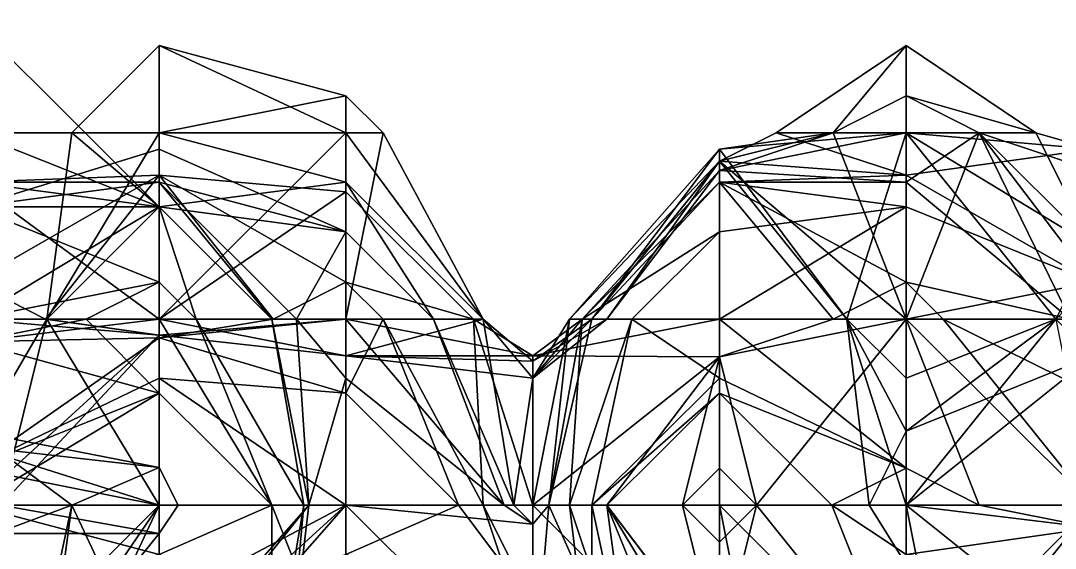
# Model space of a CAD drawing. Header units: metres. Extents: x 15 to 162, y 15 to 204.
# Drawn here: x 74.77 to 108.58, y 187.18 to 204.41 of the extents above; entities that cross this region are included whole.
import ezdxf

# ---------------------------------------------------------------- set-up
doc = ezdxf.new("R2010")
doc.units = ezdxf.units.M

msp = doc.modelspace()

# ---------------------------------------------------------------- linework, layer by layer
at = {"layer": 'fALFF_NINET_XXX_pre-post.nii', "color": 116, "linetype": 'CONTINUOUS'}
for points in [[(73.2, 200.75, 73.18605), (76.87441, 200.75, 76.741936), (73.2, 204.41438, 76.741936)], [(76.87441, 200.75, 76.741936), (73.2, 200.75, 80.29782), (73.2, 204.41438, 76.741936)], [(79.3, 200.75, 68.07352), (79.3, 203.59956, 70.83871), (76.442635, 200.75, 70.83871)], [(76.442635, 200.75, 70.83871), (79.3, 203.59956, 70.83871), (79.3, 200.75, 73.603905)], [(85.4, 200.75, 69.667435), (79.3, 203.59956, 70.83871), (79.3, 200.75, 68.07352)], [(85.4, 201.95702, 70.83871), (79.3, 203.59956, 70.83871), (85.4, 200.75, 69.667435)], [(85.4, 201.95702, 70.83871), (79.3, 200.75, 73.603905), (79.3, 203.59956, 70.83871)], [(101.317184, 200.75, 76.741936), (103.7, 203.59956, 82.645164), (99.458595, 200.75, 82.645164)], [(99.458595, 200.75, 82.645164), (103.7, 203.59956, 82.645164), (103.7, 200.75, 85.410355)], [(103.7, 201.95702, 76.741936), (103.7, 203.59956, 82.645164), (101.317184, 200.75, 76.741936)], [(103.7, 203.59956, 82.645164), (103.7, 201.95702, 76.741936), (107.94141, 200.75, 82.645164)], [(107.94141, 200.75, 82.645164), (103.7, 200.75, 85.410355), (103.7, 203.59956, 82.645164)], [(85.4, 200.75, 72.00999), (79.3, 200.75, 73.603905), (85.4, 201.95702, 70.83871)], [(86.61032, 200.75, 70.83871), (85.4, 201.95702, 70.83871), (85.4, 200.75, 69.667435)], [(86.61032, 200.75, 70.83871), (85.4, 200.75, 72.00999), (85.4, 201.95702, 70.83871)], [(103.7, 200.75, 63.764206), (103.7, 201.95702, 64.935486), (101.317184, 200.75, 64.935486)], [(101.317184, 200.75, 64.935486), (103.7, 201.95702, 64.935486), (103.7, 200.75, 66.10676)], [(103.7, 200.75, 75.570656), (103.7, 201.95702, 76.741936), (101.317184, 200.75, 76.741936)], [(106.08281, 200.75, 64.935486), (103.7, 201.95702, 64.935486), (103.7, 200.75, 63.764206)], [(106.08281, 200.75, 64.935486), (103.7, 200.75, 66.10676), (103.7, 201.95702, 64.935486)], [(106.08281, 200.75, 76.741936), (103.7, 201.95702, 76.741936), (103.7, 200.75, 75.570656)], [(107.94141, 200.75, 82.645164), (103.7, 201.95702, 76.741936), (106.08281, 200.75, 76.741936)], [(73.2, 200.75, 73.18605), (73.2, 194.66667, 72.71363), (79.3, 198.33104, 76.741936)], [(73.2, 200.75, 73.18605), (79.3, 198.33104, 76.741936), (76.87441, 200.75, 76.741936)], [(73.2, 200.75, 80.29782), (76.87441, 200.75, 76.741936), (79.3, 198.33104, 76.741936)], [(73.2, 200.75, 80.29782), (79.3, 198.33104, 76.741936), (73.2, 198.33104, 82.645164)], [(75.62559, 194.66667, 70.83871), (79.3, 200.75, 68.07352), (76.442635, 200.75, 70.83871)], [(75.62559, 194.66667, 70.83871), (79.3, 194.66667, 66.134575), (79.3, 200.75, 68.07352)], [(75.62559, 194.66667, 70.83871), (76.442635, 200.75, 70.83871), (79.3, 198.33104, 76.741936)], [(79.3, 200.75, 73.603905), (79.3, 198.33104, 76.741936), (76.442635, 200.75, 70.83871)], [(85.4, 194.66667, 66.496284), (85.4, 200.75, 69.667435), (79.3, 194.66667, 66.134575)], [(85.4, 200.75, 69.667435), (79.3, 200.75, 68.07352), (79.3, 194.66667, 66.134575)], [(79.3, 200.75, 73.603905), (85.4, 200.75, 72.00999), (85.4, 199.14159, 76.741936)], [(79.3, 198.33104, 76.741936), (79.3, 200.75, 73.603905), (85.4, 199.14159, 76.741936)], [(86.61032, 200.75, 70.83871), (85.4, 194.66667, 66.496284), (89.88718, 194.66667, 70.83871)], [(85.4, 200.75, 69.667435), (85.4, 194.66667, 66.496284), (86.61032, 200.75, 70.83871)], [(85.4, 200.75, 72.00999), (89.88718, 194.66667, 76.741936), (85.4, 199.14159, 76.741936)], [(85.4, 200.75, 72.00999), (86.61032, 200.75, 70.83871), (89.88718, 194.66667, 76.741936)], [(86.61032, 200.75, 70.83871), (89.88718, 194.66667, 70.83871), (89.88718, 194.66667, 76.741936)], [(103.7, 200.75, 63.764206), (101.317184, 200.75, 64.935486), (97.6, 199.51433, 64.935486)], [(103.7, 200.75, 63.764206), (97.6, 199.51433, 64.935486), (103.7, 199.14159, 59.032257)], [(101.317184, 200.75, 64.935486), (103.7, 194.66667, 69.66964), (97.6, 199.82324, 70.83871)], [(101.317184, 200.75, 64.935486), (97.6, 199.82324, 70.83871), (97.6, 199.51433, 64.935486)], [(101.76258, 194.66667, 70.83871), (103.7, 200.75, 75.570656), (97.6, 200.22041, 76.741936)], [(101.317184, 200.75, 76.741936), (97.6, 200.22041, 76.741936), (103.7, 200.75, 75.570656)], [(97.6, 199.82324, 82.645164), (97.6, 200.22041, 76.741936), (101.317184, 200.75, 76.741936)], [(99.458595, 200.75, 82.645164), (97.6, 199.82324, 82.645164), (101.317184, 200.75, 76.741936)], [(99.458595, 200.75, 82.645164), (103.7, 199.37239, 88.548386), (97.6, 199.82324, 82.645164)], [(99.458595, 200.75, 82.645164), (103.7, 200.75, 85.410355), (103.7, 199.37239, 88.548386)], [(101.317184, 200.75, 64.935486), (103.7, 200.75, 66.10676), (103.7, 194.66667, 69.66964)], [(101.76258, 194.66667, 70.83871), (103.7, 194.66667, 73.18605), (103.7, 200.75, 75.570656)], [(103.7, 199.14159, 59.032257), (106.08281, 200.75, 64.935486), (103.7, 200.75, 63.764206)], [(109.05656, 194.66667, 59.032257), (106.08281, 200.75, 64.935486), (103.7, 199.14159, 59.032257)], [(106.08281, 200.75, 64.935486), (109.8, 195.87369, 70.83871), (103.7, 194.66667, 69.66964)], [(106.08281, 200.75, 64.935486), (103.7, 194.66667, 69.66964), (103.7, 200.75, 66.10676)], [(108.58968, 194.66667, 70.83871), (103.7, 200.75, 75.570656), (103.7, 194.66667, 73.18605)], [(108.58968, 194.66667, 70.83871), (109.8, 197.04297, 76.741936), (103.7, 200.75, 75.570656)], [(109.8, 197.04297, 76.741936), (106.08281, 200.75, 76.741936), (103.7, 200.75, 75.570656)], [(103.7, 200.75, 85.410355), (107.94141, 200.75, 82.645164), (109.8, 200.22041, 82.645164)], [(103.7, 200.75, 85.410355), (109.8, 200.22041, 82.645164), (103.7, 199.37239, 88.548386)], [(109.05656, 194.66667, 59.032257), (109.8, 199.51433, 64.935486), (106.08281, 200.75, 64.935486)], [(106.08281, 200.75, 64.935486), (109.8, 199.51433, 64.935486), (109.8, 195.87369, 70.83871)], [(106.08281, 200.75, 76.741936), (109.8, 197.04297, 76.741936), (107.94141, 200.75, 82.645164)], [(109.8, 197.04297, 76.741936), (109.8, 200.22041, 82.645164), (107.94141, 200.75, 82.645164)], [(73.2, 198.33104, 82.645164), (79.3, 198.33104, 76.741936), (79.3, 200.22041, 82.645164)], [(79.3, 200.22041, 82.645164), (79.3, 199.14159, 88.548386), (73.2, 198.33104, 82.645164)], [(79.3, 198.33104, 76.741936), (85.4, 197.51624, 82.645164), (79.3, 200.22041, 82.645164)], [(79.3, 199.14159, 88.548386), (79.3, 200.22041, 82.645164), (85.4, 197.51624, 82.645164)], [(93.437416, 194.66667, 70.83871), (97.6, 200.22041, 76.741936), (92.70804, 194.66667, 76.741936)], [(97.6, 200.22041, 76.741936), (97.6, 199.82324, 82.645164), (92.70804, 194.66667, 76.741936)], [(97.6, 199.82324, 70.83871), (97.6, 200.22041, 76.741936), (93.437416, 194.66667, 70.83871)], [(101.76258, 194.66667, 70.83871), (97.6, 200.22041, 76.741936), (97.6, 199.82324, 70.83871)], [(103.7, 199.37239, 88.548386), (109.8, 200.22041, 82.645164), (109.8, 195.87369, 88.548386)], [(92.70804, 194.66667, 76.741936), (97.6, 199.82324, 82.645164), (93.437416, 194.66667, 82.645164)], [(93.92559, 194.66667, 64.935486), (97.6, 199.82324, 70.83871), (93.437416, 194.66667, 70.83871)], [(97.6, 199.82324, 82.645164), (97.6, 199.14159, 88.548386), (93.437416, 194.66667, 82.645164)], [(97.6, 199.51433, 64.935486), (97.6, 199.82324, 70.83871), (93.92559, 194.66667, 64.935486)], [(97.6, 199.82324, 70.83871), (103.7, 194.66667, 69.66964), (101.76258, 194.66667, 70.83871)], [(97.6, 199.82324, 82.645164), (103.7, 199.37239, 88.548386), (97.6, 199.14159, 88.548386)], [(93.11282, 194.66667, 59.032257), (97.6, 199.51433, 64.935486), (93.92559, 194.66667, 64.935486)], [(97.6, 199.14159, 59.032257), (97.6, 199.51433, 64.935486), (93.11282, 194.66667, 59.032257)], [(103.7, 199.14159, 59.032257), (97.6, 199.51433, 64.935486), (97.6, 199.14159, 59.032257)], [(79.3, 199.37239, 59.032257), (73.2, 199.14159, 59.032257), (79.3, 194.66667, 53.72858)], [(75.58281, 194.66667, 64.935486), (73.2, 195.87369, 64.935486), (79.3, 199.37239, 59.032257)], [(73.2, 195.87369, 64.935486), (73.2, 199.14159, 59.032257), (79.3, 199.37239, 59.032257)], [(79.3, 194.66667, 53.72858), (73.2, 199.14159, 59.032257), (73.2, 194.66667, 53.848488)], [(73.2, 198.33104, 82.645164), (79.3, 199.14159, 88.548386), (73.2, 199.14159, 88.548386)], [(79.3, 199.14159, 88.548386), (79.3, 198.33104, 94.451614), (73.2, 199.14159, 88.548386)], [(73.2, 199.14159, 88.548386), (79.3, 198.33104, 94.451614), (73.2, 198.33104, 94.451614)], [(75.58281, 194.66667, 64.935486), (79.3, 199.37239, 59.032257), (79.3, 194.66667, 64.33594)], [(83.01719, 194.66667, 53.129032), (79.3, 199.37239, 59.032257), (79.3, 194.66667, 53.72858)], [(83.01719, 194.66667, 53.129032), (85.4, 195.87369, 53.129032), (79.3, 199.37239, 59.032257)], [(85.4, 195.87369, 53.129032), (85.4, 198.81786, 59.032257), (79.3, 199.37239, 59.032257)], [(85.4, 198.81786, 59.032257), (79.3, 194.66667, 64.33594), (79.3, 199.37239, 59.032257)], [(85.4, 199.14159, 76.741936), (85.4, 197.51624, 82.645164), (79.3, 198.33104, 76.741936)], [(83.78718, 194.66667, 88.548386), (79.3, 199.14159, 88.548386), (85.4, 197.51624, 82.645164)], [(82.97441, 194.66667, 94.451614), (79.3, 199.14159, 88.548386), (83.78718, 194.66667, 88.548386)], [(79.3, 198.33104, 94.451614), (79.3, 199.14159, 88.548386), (82.97441, 194.66667, 94.451614)], [(88.25737, 194.66667, 82.645164), (85.4, 199.14159, 76.741936), (89.88718, 194.66667, 76.741936)], [(85.4, 197.51624, 82.645164), (85.4, 199.14159, 76.741936), (88.25737, 194.66667, 82.645164)], [(97.6, 194.66667, 53.848488), (97.6, 199.14159, 59.032257), (93.11282, 194.66667, 59.032257)], [(93.437416, 194.66667, 82.645164), (97.6, 199.14159, 88.548386), (93.11282, 194.66667, 88.548386)], [(97.6, 199.14159, 88.548386), (97.6, 197.51624, 94.451614), (93.11282, 194.66667, 88.548386)], [(103.7, 199.37239, 88.548386), (103.7, 198.33104, 94.451614), (97.6, 199.14159, 88.548386)], [(101.317184, 194.66667, 53.129032), (97.6, 199.14159, 59.032257), (97.6, 194.66667, 53.848488)], [(101.317184, 194.66667, 53.129032), (103.7, 195.87369, 53.129032), (97.6, 199.14159, 59.032257)], [(103.7, 195.87369, 53.129032), (103.7, 199.14159, 59.032257), (97.6, 199.14159, 59.032257)], [(97.6, 199.14159, 88.548386), (103.7, 198.33104, 94.451614), (97.6, 197.51624, 94.451614)], [(109.8, 195.87369, 88.548386), (109.8, 195.87369, 94.451614), (103.7, 199.37239, 88.548386)], [(103.7, 199.37239, 88.548386), (109.8, 195.87369, 94.451614), (103.7, 198.33104, 94.451614)], [(103.7, 199.14159, 59.032257), (103.7, 195.87369, 53.129032), (109.05656, 194.66667, 59.032257)], [(85.4, 194.66667, 63.060562), (79.3, 194.66667, 64.33594), (85.4, 198.81786, 59.032257)], [(85.4, 198.81786, 59.032257), (85.4, 195.87369, 53.129032), (89.562584, 194.66667, 59.032257)], [(89.562584, 194.66667, 59.032257), (85.4, 194.66667, 63.060562), (85.4, 198.81786, 59.032257)], [(73.2, 194.66667, 72.71363), (75.62559, 194.66667, 70.83871), (79.3, 198.33104, 76.741936)], [(73.2, 194.66667, 99.15575), (73.2, 198.33104, 94.451614), (79.3, 195.87369, 100.354836)], [(73.2, 198.33104, 94.451614), (79.3, 198.33104, 94.451614), (79.3, 195.87369, 100.354836)], [(80.510315, 194.66667, 100.354836), (79.3, 198.33104, 94.451614), (82.97441, 194.66667, 94.451614)], [(79.3, 195.87369, 100.354836), (79.3, 198.33104, 94.451614), (80.510315, 194.66667, 100.354836)], [(103.7, 198.33104, 94.451614), (97.6, 194.66667, 97.21681), (97.6, 197.51624, 94.451614)], [(103.7, 194.66667, 98.00749), (97.6, 194.66667, 97.21681), (103.7, 198.33104, 94.451614)], [(109.8, 195.87369, 94.451614), (103.7, 194.66667, 98.00749), (103.7, 198.33104, 94.451614)], [(83.78718, 194.66667, 88.548386), (85.4, 197.51624, 82.645164), (85.4, 194.66667, 85.410355)], [(88.25737, 194.66667, 82.645164), (85.4, 194.66667, 85.410355), (85.4, 197.51624, 82.645164)], [(93.11282, 194.66667, 88.548386), (97.6, 197.51624, 94.451614), (94.74263, 194.66667, 94.451614)], [(94.74263, 194.66667, 94.451614), (97.6, 197.51624, 94.451614), (97.6, 194.66667, 97.21681)], [(75.58281, 194.66667, 64.935486), (73.2, 194.66667, 66.10676), (73.2, 195.87369, 64.935486)], [(73.2, 194.66667, 99.15575), (79.3, 195.87369, 100.354836), (76.91719, 194.66667, 100.354836)], [(76.91719, 194.66667, 100.354836), (79.3, 195.87369, 100.354836), (79.3, 194.66667, 101.52611)], [(80.510315, 194.66667, 100.354836), (79.3, 194.66667, 101.52611), (79.3, 195.87369, 100.354836)], [(85.4, 194.66667, 51.957756), (85.4, 195.87369, 53.129032), (83.01719, 194.66667, 53.129032)], [(86.61032, 194.66667, 53.129032), (85.4, 195.87369, 53.129032), (85.4, 194.66667, 51.957756)], [(89.562584, 194.66667, 59.032257), (85.4, 195.87369, 53.129032), (86.61032, 194.66667, 53.129032)], [(103.7, 194.66667, 51.957756), (103.7, 195.87369, 53.129032), (101.317184, 194.66667, 53.129032)], [(104.91032, 194.66667, 53.129032), (103.7, 195.87369, 53.129032), (103.7, 194.66667, 51.957756)], [(109.05656, 194.66667, 59.032257), (103.7, 195.87369, 53.129032), (104.91032, 194.66667, 53.129032)], [(108.58968, 194.66667, 70.83871), (103.7, 194.66667, 69.66964), (109.8, 195.87369, 70.83871)], [(109.8, 194.66667, 95.62289), (103.7, 194.66667, 98.00749), (109.8, 195.87369, 94.451614)], [(73.2, 193.92526, 53.129032), (79.3, 194.04883, 53.129032), (79.3, 194.66667, 53.72858)], [(73.2, 194.66667, 53.848488), (73.2, 193.92526, 53.129032), (79.3, 194.66667, 53.72858)], [(75.58281, 194.66667, 64.935486), (79.3, 194.13708, 64.935486), (73.2, 194.66667, 66.10676)], [(73.2, 188.58333, 69.04007), (73.2, 194.66667, 66.10676), (79.3, 194.13708, 64.935486)], [(79.3, 188.58333, 75.84261), (75.62559, 194.66667, 70.83871), (73.2, 190.51546, 76.741936)], [(75.62559, 194.66667, 70.83871), (73.2, 194.66667, 72.71363), (73.2, 190.51546, 76.741936)], [(73.2, 193.92526, 100.354836), (73.2, 194.66667, 99.15575), (76.91719, 194.66667, 100.354836)], [(76.91719, 194.66667, 100.354836), (79.3, 192.2477, 106.258064), (73.2, 193.92526, 100.354836)], [(75.62559, 194.66667, 70.83871), (74.129295, 188.58333, 70.83871), (79.3, 194.13708, 64.935486)], [(79.3, 188.58333, 75.84261), (74.129295, 188.58333, 70.83871), (75.62559, 194.66667, 70.83871)], [(79.3, 194.66667, 64.33594), (79.3, 194.13708, 64.935486), (75.58281, 194.66667, 64.935486)], [(75.62559, 194.66667, 70.83871), (79.3, 194.13708, 64.935486), (79.3, 194.66667, 66.134575)], [(76.91719, 194.66667, 100.354836), (79.3, 194.66667, 101.52611), (79.3, 192.2477, 106.258064)], [(85.4, 194.66667, 51.957756), (83.01719, 194.66667, 53.129032), (79.3, 194.04883, 53.129032)], [(85.4, 194.66667, 51.957756), (79.3, 194.04883, 53.129032), (85.4, 192.2477, 47.225807)], [(79.3, 194.04883, 53.129032), (83.01719, 194.66667, 53.129032), (79.3, 194.66667, 53.72858)], [(79.3, 194.66667, 64.33594), (85.4, 194.66667, 63.060562), (85.4, 193.46193, 64.935486)], [(79.3, 194.13708, 64.935486), (79.3, 194.66667, 64.33594), (85.4, 193.46193, 64.935486)], [(79.3, 194.13708, 64.935486), (85.4, 193.46193, 64.935486), (85.4, 194.66667, 66.496284)], [(79.3, 194.66667, 66.134575), (79.3, 194.13708, 64.935486), (85.4, 194.66667, 66.496284)], [(79.3, 194.66667, 101.52611), (82.97441, 188.58333, 106.258064), (79.3, 192.2477, 106.258064)], [(79.3, 194.66667, 101.52611), (80.510315, 194.66667, 100.354836), (82.97441, 188.58333, 106.258064)], [(84.01861, 188.58333, 100.354836), (80.510315, 194.66667, 100.354836), (82.97441, 194.66667, 94.451614)], [(80.510315, 194.66667, 100.354836), (84.01861, 188.58333, 100.354836), (82.97441, 188.58333, 106.258064)], [(83.78718, 194.66667, 88.548386), (84.19196, 188.58333, 94.451614), (82.97441, 194.66667, 94.451614)], [(84.19196, 188.58333, 94.451614), (84.01861, 188.58333, 100.354836), (82.97441, 194.66667, 94.451614)], [(85.4, 194.66667, 85.410355), (85.4, 192.73454, 88.548386), (83.78718, 194.66667, 88.548386)], [(85.4, 192.73454, 88.548386), (84.19196, 188.58333, 94.451614), (83.78718, 194.66667, 88.548386)], [(85.4, 192.2477, 47.225807), (86.61032, 194.66667, 53.129032), (85.4, 194.66667, 51.957756)], [(85.4, 192.2477, 47.225807), (89.07441, 188.58333, 47.225807), (86.61032, 194.66667, 53.129032)], [(85.4, 194.66667, 63.060562), (89.562584, 194.66667, 59.032257), (91.5, 193.46193, 59.032257)], [(85.4, 194.66667, 63.060562), (91.5, 193.46193, 59.032257), (85.4, 193.46193, 64.935486)], [(89.88718, 194.66667, 70.83871), (85.4, 194.66667, 66.496284), (85.4, 193.46193, 64.935486)], [(89.88718, 194.66667, 70.83871), (85.4, 193.46193, 64.935486), (91.5, 193.28905, 70.83871)], [(85.4, 194.66667, 85.410355), (90.5707, 188.58333, 88.548386), (85.4, 192.73454, 88.548386)], [(85.4, 194.66667, 85.410355), (88.25737, 194.66667, 82.645164), (90.5707, 188.58333, 88.548386)], [(89.07441, 188.58333, 47.225807), (89.88718, 188.58333, 53.129032), (86.61032, 194.66667, 53.129032)], [(89.88718, 188.58333, 53.129032), (89.562584, 194.66667, 59.032257), (86.61032, 194.66667, 53.129032)], [(89.88718, 194.66667, 76.741936), (90.88047, 188.58333, 82.645164), (88.25737, 194.66667, 82.645164)], [(88.25737, 194.66667, 82.645164), (90.88047, 188.58333, 82.645164), (90.5707, 188.58333, 88.548386)], [(91.5, 188.58333, 54.298103), (91.5, 193.46193, 59.032257), (89.562584, 194.66667, 59.032257)], [(91.5, 188.58333, 54.298103), (89.562584, 194.66667, 59.032257), (89.88718, 188.58333, 53.129032)], [(91.5, 193.28905, 70.83871), (91.5, 192.73454, 76.741936), (89.88718, 194.66667, 76.741936)], [(89.88718, 194.66667, 70.83871), (91.5, 193.28905, 70.83871), (89.88718, 194.66667, 76.741936)], [(91.5, 192.73454, 76.741936), (90.88047, 188.58333, 82.645164), (89.88718, 194.66667, 76.741936)], [(97.6, 194.66667, 53.848488), (93.11282, 194.66667, 59.032257), (91.5, 193.46193, 59.032257)], [(97.6, 193.43098, 53.129032), (97.6, 194.66667, 53.848488), (91.5, 193.46193, 59.032257)], [(91.5, 192.73454, 64.935486), (91.5, 193.46193, 59.032257), (93.11282, 194.66667, 59.032257)], [(93.92559, 194.66667, 64.935486), (91.5, 192.73454, 64.935486), (93.11282, 194.66667, 59.032257)], [(91.5, 193.28905, 70.83871), (91.5, 192.73454, 64.935486), (93.92559, 194.66667, 64.935486)], [(93.437416, 194.66667, 70.83871), (91.5, 193.28905, 70.83871), (93.92559, 194.66667, 64.935486)], [(91.5, 192.73454, 76.741936), (91.5, 193.28905, 70.83871), (93.437416, 194.66667, 70.83871)], [(92.70804, 194.66667, 76.741936), (91.5, 192.73454, 76.741936), (93.437416, 194.66667, 70.83871)], [(91.5, 188.58333, 81.74584), (91.5, 192.73454, 76.741936), (92.70804, 194.66667, 76.741936)], [(91.5, 188.58333, 81.74584), (92.70804, 194.66667, 76.741936), (92.03103, 188.58333, 82.645164)], [(92.03103, 188.58333, 82.645164), (92.70804, 194.66667, 76.741936), (93.437416, 194.66667, 82.645164)], [(92.03103, 188.58333, 82.645164), (93.437416, 194.66667, 82.645164), (92.03103, 188.58333, 88.548386)], [(92.03103, 188.58333, 88.548386), (93.437416, 194.66667, 82.645164), (93.11282, 194.66667, 88.548386)], [(92.03103, 188.58333, 88.548386), (93.11282, 194.66667, 88.548386), (92.70804, 188.58333, 94.451614)], [(92.70804, 188.58333, 94.451614), (93.11282, 194.66667, 88.548386), (94.74263, 194.66667, 94.451614)], [(93.437416, 188.58333, 100.354836), (92.70804, 188.58333, 94.451614), (94.74263, 194.66667, 94.451614)], [(97.6, 192.73454, 100.354836), (93.437416, 188.58333, 100.354836), (94.74263, 194.66667, 94.451614)], [(97.6, 192.73454, 100.354836), (94.74263, 194.66667, 94.451614), (97.6, 194.66667, 97.21681)], [(98.81031, 188.58333, 47.225807), (103.7, 194.66667, 51.957756), (97.6, 193.43098, 53.129032)], [(101.317184, 194.66667, 53.129032), (97.6, 193.43098, 53.129032), (103.7, 194.66667, 51.957756)], [(97.6, 193.43098, 53.129032), (101.317184, 194.66667, 53.129032), (97.6, 194.66667, 53.848488)], [(97.6, 194.66667, 97.21681), (103.7, 194.66667, 98.00749), (103.7, 189.79034, 100.354836)], [(97.6, 192.73454, 100.354836), (97.6, 194.66667, 97.21681), (103.7, 189.79034, 100.354836)], [(98.81031, 188.58333, 47.225807), (103.7, 188.58333, 51.957756), (103.7, 194.66667, 51.957756)], [(103.7, 194.66667, 69.66964), (103.7, 192.73454, 70.83871), (101.76258, 194.66667, 70.83871)], [(103.7, 191.0023, 76.741936), (103.7, 194.66667, 73.18605), (101.76258, 194.66667, 70.83871)], [(103.7, 191.0023, 76.741936), (101.76258, 194.66667, 70.83871), (102.49196, 188.58333, 76.741936)], [(103.7, 192.73454, 70.83871), (103.7, 188.58333, 74.86701), (101.76258, 194.66667, 70.83871)], [(103.7, 188.58333, 74.86701), (102.49196, 188.58333, 76.741936), (101.76258, 194.66667, 70.83871)], [(104.91032, 194.66667, 53.129032), (103.7, 194.66667, 51.957756), (109.8, 188.58333, 49.57315)], [(103.7, 194.66667, 51.957756), (103.7, 188.58333, 51.957756), (109.8, 188.58333, 49.57315)], [(103.7, 192.73454, 70.83871), (103.7, 194.66667, 69.66964), (108.58968, 194.66667, 70.83871)], [(103.7, 191.0023, 76.741936), (109.8, 193.45966, 76.741936), (108.58968, 194.66667, 70.83871)], [(103.7, 191.0023, 76.741936), (108.58968, 194.66667, 70.83871), (103.7, 194.66667, 73.18605)], [(103.7, 192.73454, 70.83871), (108.58968, 194.66667, 70.83871), (103.7, 188.58333, 74.86701)], [(109.8, 188.58333, 74.39459), (103.7, 188.58333, 74.86701), (108.58968, 194.66667, 70.83871)], [(106.08281, 188.58333, 100.354836), (103.7, 189.79034, 100.354836), (103.7, 194.66667, 98.00749)], [(106.08281, 188.58333, 100.354836), (103.7, 194.66667, 98.00749), (109.8, 188.58333, 99.45552)], [(109.8, 188.58333, 99.45552), (103.7, 194.66667, 98.00749), (109.8, 194.66667, 95.62289)], [(104.91032, 194.66667, 53.129032), (109.8, 188.58333, 49.57315), (109.8, 192.2477, 53.129032)], [(104.91032, 194.66667, 53.129032), (109.8, 192.2477, 53.129032), (109.05656, 194.66667, 59.032257)], [(74.129295, 188.58333, 70.83871), (73.2, 188.58333, 69.04007), (79.3, 194.13708, 64.935486)], [(79.3, 192.73454, 47.225807), (79.3, 194.04883, 53.129032), (73.2, 189.79034, 47.225807)], [(73.2, 189.79034, 47.225807), (79.3, 194.04883, 53.129032), (73.2, 193.92526, 53.129032)], [(85.4, 192.2477, 47.225807), (79.3, 194.04883, 53.129032), (79.3, 192.73454, 47.225807)], [(73.2, 193.92526, 100.354836), (79.3, 192.2477, 106.258064), (73.2, 189.79034, 106.258064)], [(85.4, 193.46193, 64.935486), (91.5, 193.46193, 59.032257), (91.5, 192.73454, 64.935486)], [(91.5, 193.28905, 70.83871), (85.4, 193.46193, 64.935486), (91.5, 192.73454, 64.935486)], [(97.6, 193.43098, 53.129032), (91.5, 193.46193, 59.032257), (91.5, 188.58333, 54.298103)], [(97.6, 193.43098, 53.129032), (91.5, 188.58333, 54.298103), (93.92559, 188.58333, 53.129032)], [(96.38968, 188.58333, 47.225807), (97.6, 193.43098, 53.129032), (93.92559, 188.58333, 53.129032)], [(97.6, 189.79034, 47.225807), (97.6, 193.43098, 53.129032), (96.38968, 188.58333, 47.225807)], [(98.81031, 188.58333, 47.225807), (97.6, 193.43098, 53.129032), (97.6, 189.79034, 47.225807)], [(109.8, 193.45966, 76.741936), (103.7, 191.0023, 76.741936), (103.7, 188.58333, 79.08928)], [(109.8, 188.58333, 79.08928), (109.8, 193.45966, 76.741936), (103.7, 188.58333, 79.08928)], [(79.3, 192.73454, 47.225807), (73.2, 189.79034, 47.225807), (79.3, 188.58333, 43.197506)], [(85.4, 188.58333, 43.669926), (79.3, 192.73454, 47.225807), (79.3, 188.58333, 43.197506)], [(85.4, 192.2477, 47.225807), (79.3, 192.73454, 47.225807), (85.4, 188.58333, 43.669926)], [(85.4, 192.73454, 88.548386), (85.4, 188.58333, 92.57669), (84.19196, 188.58333, 94.451614)], [(90.5707, 188.58333, 88.548386), (85.4, 188.58333, 92.57669), (85.4, 192.73454, 88.548386)], [(91.5, 192.73454, 76.741936), (91.5, 188.58333, 81.74584), (90.88047, 188.58333, 82.645164)], [(97.6, 192.73454, 100.354836), (97.6, 192.2477, 106.258064), (93.437416, 188.58333, 100.354836)], [(97.6, 192.2477, 106.258064), (97.6, 192.73454, 100.354836), (103.7, 189.79034, 100.354836)], [(79.3, 192.2477, 106.258064), (73.2, 188.58333, 107.42934), (73.2, 189.79034, 106.258064)], [(79.3, 188.58333, 109.81394), (73.2, 188.58333, 107.42934), (79.3, 192.2477, 106.258064)], [(82.97441, 188.58333, 106.258064), (79.3, 188.58333, 109.81394), (79.3, 192.2477, 106.258064)], [(89.07441, 188.58333, 47.225807), (85.4, 192.2477, 47.225807), (85.4, 188.58333, 43.669926)], [(93.437416, 188.58333, 100.354836), (97.6, 192.2477, 106.258064), (93.92559, 188.58333, 106.258064)], [(93.92559, 188.58333, 106.258064), (97.6, 192.2477, 106.258064), (97.6, 188.58333, 109.81394)], [(101.27441, 188.58333, 106.258064), (97.6, 192.2477, 106.258064), (103.7, 189.79034, 100.354836)], [(101.27441, 188.58333, 106.258064), (97.6, 188.58333, 109.81394), (97.6, 192.2477, 106.258064)], [(76.442635, 188.58333, 82.645164), (79.3, 189.81902, 76.741936), (73.2, 191.0023, 82.645164)], [(73.2, 191.0023, 82.645164), (79.3, 189.81902, 76.741936), (73.2, 190.51546, 76.741936)], [(76.442635, 188.58333, 82.645164), (73.2, 191.0023, 82.645164), (73.2, 188.58333, 87.37711)], [(102.49196, 188.58333, 76.741936), (103.7, 188.58333, 79.08928), (103.7, 191.0023, 76.741936)], [(79.3, 188.58333, 75.84261), (73.2, 190.51546, 76.741936), (79.3, 189.81902, 76.741936)], [(79.3, 188.58333, 43.197506), (73.2, 189.79034, 47.225807), (73.2, 188.58333, 46.05453)], [(76.442635, 188.58333, 82.645164), (79.3, 188.58333, 78.54057), (79.3, 189.81902, 76.741936)], [(79.91953, 188.58333, 76.741936), (79.3, 188.58333, 75.84261), (79.3, 189.81902, 76.741936)], [(79.91953, 188.58333, 76.741936), (79.3, 189.81902, 76.741936), (79.3, 188.58333, 78.54057)], [(97.6, 188.58333, 46.05453), (97.6, 189.79034, 47.225807), (96.38968, 188.58333, 47.225807)], [(98.81031, 188.58333, 47.225807), (97.6, 189.79034, 47.225807), (97.6, 188.58333, 46.05453)], [(101.27441, 188.58333, 106.258064), (103.7, 189.79034, 100.354836), (103.7, 188.58333, 101.52611)], [(106.08281, 188.58333, 100.354836), (103.7, 188.58333, 101.52611), (103.7, 189.79034, 100.354836)], [(76.442635, 182.5, 41.322582), (79.3, 188.58333, 43.197506), (73.2, 182.5, 46.05453)], [(73.2, 182.5, 46.05453), (79.3, 188.58333, 43.197506), (73.2, 188.58333, 46.05453)], [(73.2, 187.65657, 70.83871), (74.129295, 188.58333, 70.83871), (79.3, 187.65657, 76.741936)], [(79.3, 182.5, 87.3493), (76.442635, 188.58333, 82.645164), (73.2, 187.37633, 88.548386)], [(76.442635, 188.58333, 82.645164), (73.2, 188.58333, 87.37711), (73.2, 187.37633, 88.548386)], [(73.2, 188.58333, 107.42934), (79.3, 188.58333, 109.81394), (79.3, 186.97491, 112.16129)], [(73.2, 185.34956, 112.16129), (73.2, 188.58333, 107.42934), (79.3, 186.97491, 112.16129)], [(74.129295, 188.58333, 70.83871), (79.3, 188.58333, 75.84261), (79.3, 187.65657, 76.741936)], [(79.3, 188.58333, 78.54057), (75.13742, 182.5, 76.741936), (79.3, 187.65657, 76.741936)], [(79.3, 188.58333, 78.54057), (76.442635, 188.58333, 82.645164), (75.13742, 182.5, 76.741936)], [(76.442635, 188.58333, 82.645164), (75.62559, 182.5, 82.645164), (75.13742, 182.5, 76.741936)], [(79.3, 182.5, 87.3493), (75.62559, 182.5, 82.645164), (76.442635, 188.58333, 82.645164)], [(76.442635, 182.5, 41.322582), (79.3, 185.34956, 41.322582), (79.3, 188.58333, 43.197506)], [(79.3, 185.34956, 41.322582), (85.4, 186.97491, 41.322582), (85.4, 188.58333, 43.669926)], [(79.3, 188.58333, 43.197506), (79.3, 185.34956, 41.322582), (85.4, 188.58333, 43.669926)], [(79.3, 187.65657, 76.741936), (79.3, 188.58333, 75.84261), (79.91953, 188.58333, 76.741936)], [(79.3, 187.65657, 76.741936), (79.91953, 188.58333, 76.741936), (79.3, 188.58333, 78.54057)], [(80.043434, 182.5, 88.548386), (79.3, 183.02957, 94.451614), (85.4, 188.58333, 92.57669)], [(84.19196, 188.58333, 94.451614), (85.4, 188.58333, 92.57669), (79.3, 183.02957, 94.451614)], [(79.3, 182.5, 95.35093), (84.19196, 188.58333, 94.451614), (79.3, 183.02957, 94.451614)], [(79.3, 182.5, 95.35093), (83.46258, 182.5, 100.354836), (84.19196, 188.58333, 94.451614)], [(85.4, 182.5, 110.99002), (79.3, 186.97491, 112.16129), (82.97441, 188.58333, 106.258064)], [(82.97441, 188.58333, 106.258064), (79.3, 186.97491, 112.16129), (79.3, 188.58333, 109.81394)], [(80.043434, 182.5, 88.548386), (85.4, 188.58333, 92.57669), (85.4, 182.5, 92.890816)], [(83.46258, 182.5, 100.354836), (82.97441, 182.5, 106.258064), (84.01861, 188.58333, 100.354836)], [(82.97441, 182.5, 106.258064), (82.97441, 188.58333, 106.258064), (84.01861, 188.58333, 100.354836)], [(85.4, 182.5, 110.99002), (82.97441, 188.58333, 106.258064), (82.97441, 182.5, 106.258064)], [(83.46258, 182.5, 100.354836), (84.01861, 188.58333, 100.354836), (84.19196, 188.58333, 94.451614)], [(89.07441, 188.58333, 47.225807), (85.4, 188.58333, 43.669926), (85.4, 186.97491, 41.322582)], [(89.07441, 188.58333, 47.225807), (85.4, 186.97491, 41.322582), (91.5, 185.34956, 47.225807)], [(91.5, 187.9655, 88.548386), (85.4, 188.58333, 92.57669), (90.5707, 188.58333, 88.548386)], [(91.5, 187.9655, 88.548386), (91.5, 182.5, 93.114784), (85.4, 188.58333, 92.57669)], [(91.5, 182.5, 93.114784), (85.4, 182.5, 92.890816), (85.4, 188.58333, 92.57669)], [(89.07441, 188.58333, 47.225807), (91.5, 185.34956, 47.225807), (89.88718, 188.58333, 53.129032)], [(91.5, 185.34956, 47.225807), (91.5, 183.707, 53.129032), (89.88718, 188.58333, 53.129032)], [(91.5, 183.707, 53.129032), (91.5, 188.58333, 54.298103), (89.88718, 188.58333, 53.129032)], [(91.5, 187.9655, 82.645164), (91.5, 187.9655, 88.548386), (90.5707, 188.58333, 88.548386)], [(90.88047, 188.58333, 82.645164), (91.5, 187.9655, 82.645164), (90.5707, 188.58333, 88.548386)], [(91.5, 188.58333, 81.74584), (91.5, 187.9655, 82.645164), (90.88047, 188.58333, 82.645164)], [(91.5, 183.707, 53.129032), (97.6, 182.5, 53.64293), (91.5, 188.58333, 54.298103)], [(93.92559, 188.58333, 53.129032), (91.5, 188.58333, 54.298103), (97.6, 182.5, 53.64293)], [(91.5, 187.9655, 82.645164), (91.5, 188.58333, 81.74584), (92.03103, 188.58333, 82.645164)], [(91.5, 187.9655, 88.548386), (91.5, 187.9655, 82.645164), (92.03103, 188.58333, 82.645164)], [(92.03103, 188.58333, 88.548386), (91.5, 187.9655, 88.548386), (92.03103, 188.58333, 82.645164)], [(91.5, 182.5, 93.114784), (91.5, 187.9655, 88.548386), (92.03103, 188.58333, 88.548386)], [(91.5, 182.5, 93.114784), (92.03103, 188.58333, 88.548386), (94.74263, 182.5, 94.451614)], [(94.74263, 182.5, 94.451614), (92.03103, 188.58333, 88.548386), (92.70804, 188.58333, 94.451614)], [(94.74263, 182.5, 94.451614), (92.70804, 188.58333, 94.451614), (93.437416, 182.5, 100.354836)], [(93.437416, 182.5, 100.354836), (92.70804, 188.58333, 94.451614), (93.437416, 188.58333, 100.354836)], [(93.437416, 182.5, 100.354836), (93.437416, 188.58333, 100.354836), (94.74263, 182.5, 106.258064)], [(94.74263, 182.5, 106.258064), (93.437416, 188.58333, 100.354836), (93.92559, 188.58333, 106.258064)], [(97.6, 183.73567, 53.129032), (96.38968, 188.58333, 47.225807), (93.92559, 188.58333, 53.129032)], [(97.6, 183.73567, 53.129032), (93.92559, 188.58333, 53.129032), (97.6, 182.5, 53.64293)], [(97.6, 183.707, 112.16129), (93.92559, 188.58333, 106.258064), (97.6, 188.58333, 109.81394)], [(97.6, 183.707, 112.16129), (96.38968, 182.5, 112.16129), (93.92559, 188.58333, 106.258064)], [(96.38968, 182.5, 112.16129), (94.74263, 182.5, 106.258064), (93.92559, 188.58333, 106.258064)], [(96.38968, 188.58333, 47.225807), (97.6, 187.37633, 47.225807), (97.6, 188.58333, 46.05453)], [(97.6, 187.37633, 47.225807), (96.38968, 188.58333, 47.225807), (97.6, 183.73567, 53.129032)], [(97.6, 187.37633, 47.225807), (98.81031, 188.58333, 47.225807), (97.6, 188.58333, 46.05453)], [(98.81031, 188.58333, 47.225807), (97.6, 183.73567, 53.129032), (103.7, 182.5, 50.823086)], [(98.81031, 188.58333, 47.225807), (97.6, 187.37633, 47.225807), (97.6, 183.73567, 53.129032)], [(98.81031, 182.5, 112.16129), (97.6, 183.707, 112.16129), (97.6, 188.58333, 109.81394)], [(103.7, 182.5, 110.60049), (98.81031, 182.5, 112.16129), (97.6, 188.58333, 109.81394)], [(103.7, 182.5, 110.60049), (97.6, 188.58333, 109.81394), (101.27441, 188.58333, 106.258064)], [(98.81031, 188.58333, 47.225807), (103.7, 182.5, 50.823086), (103.7, 188.58333, 51.957756)], [(103.7, 188.58333, 101.52611), (103.7, 186.97491, 106.258064), (101.27441, 188.58333, 106.258064)], [(103.7, 182.5, 110.60049), (101.27441, 188.58333, 106.258064), (103.7, 186.97491, 106.258064)], [(103.7, 188.58333, 74.86701), (103.7, 186.65121, 76.741936), (102.49196, 188.58333, 76.741936)], [(103.7, 186.65121, 76.741936), (103.7, 188.58333, 79.08928), (102.49196, 188.58333, 76.741936)], [(109.8, 182.5, 48.562637), (109.8, 188.58333, 49.57315), (103.7, 182.5, 50.823086)], [(109.8, 188.58333, 49.57315), (103.7, 188.58333, 51.957756), (103.7, 182.5, 50.823086)], [(103.7, 188.58333, 74.86701), (109.8, 188.58333, 74.39459), (109.8, 183.707, 76.741936)], [(103.7, 186.65121, 76.741936), (103.7, 188.58333, 74.86701), (109.8, 183.707, 76.741936)], [(109.8, 188.58333, 79.08928), (103.7, 188.58333, 79.08928), (104.91032, 182.5, 82.645164)], [(103.7, 188.58333, 79.08928), (103.7, 186.65121, 76.741936), (104.91032, 182.5, 82.645164)], [(103.7, 188.58333, 101.52611), (106.08281, 188.58333, 100.354836), (109.8, 187.84192, 100.354836)], [(103.7, 188.58333, 101.52611), (109.8, 187.84192, 100.354836), (103.7, 186.97491, 106.258064)], [(109.8, 188.58333, 79.08928), (104.91032, 182.5, 82.645164), (109.8, 184.91896, 82.645164)], [(109.8, 188.58333, 99.45552), (109.8, 187.84192, 100.354836), (106.08281, 188.58333, 100.354836)], [(73.2, 187.65657, 70.83871), (79.3, 187.65657, 76.741936), (75.13742, 182.5, 76.741936)], [(73.2, 187.65657, 70.83871), (75.13742, 182.5, 76.741936), (73.2, 182.5, 74.86701)], [(103.7, 186.97491, 106.258064), (109.8, 187.84192, 100.354836), (109.8, 186.16437, 106.258064)], [(79.3, 182.5, 87.3493), (73.2, 187.37633, 88.548386), (79.3, 183.24141, 88.548386)], [(73.2, 182.5, 91.68642), (79.3, 183.02957, 94.451614), (73.2, 187.37633, 88.548386)], [(73.2, 187.37633, 88.548386), (79.3, 183.02957, 94.451614), (79.3, 183.24141, 88.548386)]]:
    msp.add_3dface(points, dxfattribs=at)

doc.saveas('drawing.dxf')
